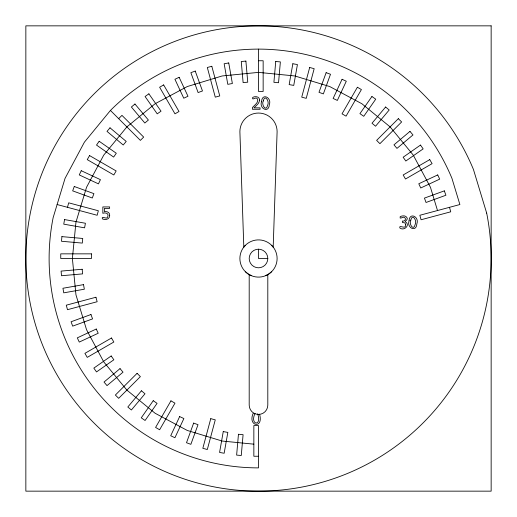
<?xml version="1.0" encoding="UTF-8"?>
<svg xmlns="http://www.w3.org/2000/svg" width="517" height="517" viewBox="0 0 517 517"><rect width="100%" height="100%" fill="white"/><g stroke="black" fill="none" stroke-linecap="round" stroke-linejoin="round"><path stroke-width="0.78" d="M67.488 207.317L68.69 202.826L98.346 210.768L97.144 215.266L57.116 204.538M253.188 413.29C247.365 426.551 263.832 429.155 259.586 414.246M449.512 207.317L450.721 211.815L421.064 219.757L419.856 215.266L459.884 204.538L451.948 178.371A209.385 209.385 0 0 0 110.444 110.444L84.4 142.175L65.052 178.371L53.141 217.651A209.385 209.385 0 0 0 258.5 467.885L258.5 425.549L253.847 425.549L253.847 456.252L258.5 456.252M245.342 245.342L243.817 247.191L239.888 131.661A18.612 18.612 0 0 1 258.5 113.049A18.612 18.612 0 0 1 277.112 131.661L273.183 247.191L271.658 245.342M255.043 413.438C249.414 424.916 262.19 427.191 257.699 413.839M118.671 118.671L121.96 115.375L143.668 137.089L140.378 140.378L110.444 110.444M271.658 271.658L268.84 273.978L265.622 275.697M258.5 60.748L263.153 60.748L263.153 91.451L258.5 91.451L258.5 49.115M267.806 258.5A9.306 9.306 0 0 1 253.847 266.559A9.306 9.306 0 0 1 253.847 250.441A9.306 9.306 0 0 1 267.806 258.5L258.5 258.5L258.5 249.194M253.847 444.161L222.187 441.046L187.277 430.454L155.1 413.251L126.891 390.109L103.749 361.9L86.546 329.723L75.954 294.813L72.38 258.5L75.954 222.187L86.546 187.277L103.749 155.1L126.891 126.891L155.1 103.749L187.277 86.546L222.187 75.954L258.5 72.38L294.813 75.954L329.723 86.546L361.9 103.749L390.109 126.891L413.251 155.1L430.454 187.277L437.511 210.535M251.378 275.697L248.16 273.978L245.342 271.658M267.806 274.527L267.806 405.115A9.306 9.306 0 0 1 258.5 414.421A9.306 9.306 0 0 1 249.194 405.115L249.194 274.527M261.563 101.539C258.888 108.512 268.859 113.598 269.344 104.641C272.007 97.681 262.048 92.582 261.563 101.539M409.083 220.74C406.407 227.719 416.372 232.805 416.864 223.842C419.526 216.882 409.567 211.783 409.083 220.74M263.282 100.925C261.111 104.615 266.081 112.402 267.619 105.3C269.816 101.565 264.794 93.751 263.282 100.925M410.802 220.126C408.63 223.816 413.6 231.603 415.138 224.501C417.335 220.765 412.314 212.952 410.802 220.126M405.683 224.682C406.123 230.278 398.536 223.997 399.854 227.965C403.893 231.357 410.55 225.186 405.683 221.98C403.68 221.612 408.947 219.635 406.853 217.515C405.515 215.24 402.252 215.679 400.197 216.617C399.26 220.449 403.111 215.725 404.805 217.67C406.601 219.227 404.372 221.703 402.381 221.082L402.381 222.459L404.947 222.898L405.683 224.682M109.694 215.356C109.934 219.221 105.197 220.552 102.334 218.846C101.28 214.878 107.122 220.559 107.846 216.5C109.106 213.288 105.158 212.261 102.838 213.301L102.838 206.929L109.623 206.929L109.623 208.383L104.44 208.383L104.44 211.673C106.877 211.091 109.992 212.487 109.694 215.356M61.904 236.631L61.497 241.265L82.319 243.087L82.726 238.453L61.904 236.631M238.453 434.274L236.631 455.096L241.265 455.503L243.087 434.681L238.453 434.274M275.735 61.497L273.913 82.319L278.547 82.726L280.369 61.904L275.735 61.497M259.553 100.052C259.418 103.51 256.135 105.565 253.989 107.846L260.064 107.846L260.064 109.268L252.438 109.268L252.438 107.536C254.461 105.158 259.334 102.192 257.253 98.585C255.65 96.408 251.721 101.28 252.697 97.396C255.12 95.942 259.689 96.485 259.553 100.052M64.56 219.576L63.753 224.158L84.601 227.835L85.408 223.254L64.56 219.576M223.254 431.592L219.576 452.44L224.158 453.247L227.835 432.399L223.254 431.592M292.842 63.753L289.165 84.601L293.746 85.408L297.424 64.56L292.842 63.753M210.768 418.654L202.826 448.31L207.317 449.512L215.266 419.856L210.768 418.654M309.683 67.488L301.734 97.144L306.232 98.346L314.174 68.69L309.683 67.488M74.267 186.495L72.671 190.863L92.31 198.011L93.907 193.642L74.267 186.495M193.642 423.093L186.495 442.733L190.863 444.329L198.011 424.69L193.642 423.093M326.137 72.671L318.989 92.31L323.358 93.907L330.505 74.267L326.137 72.671M81.24 170.707L79.275 174.927L98.463 183.871L100.427 179.657L81.24 170.707M179.657 416.573L170.707 435.76L174.927 437.725L183.871 418.537L179.657 416.573M342.073 79.275L333.129 98.463L337.342 100.427L346.293 81.24L342.073 79.275M89.57 155.591L87.244 159.624L113.83 174.972L116.157 170.946L89.57 155.591M170.946 400.843L155.591 427.43L159.624 429.756L174.972 403.17L170.946 400.843M357.376 87.244L342.028 113.83L346.054 116.157L361.409 89.57L357.376 87.244M99.18 141.264L96.511 145.077L113.63 157.065L116.299 153.252L99.18 141.264M153.252 400.701L141.264 417.82L145.077 420.489L157.065 403.37L153.252 400.701M371.923 96.511L359.935 113.63L363.748 116.299L375.736 99.18L371.923 96.511M110.005 127.822L107.013 131.389L123.227 144.993L126.219 141.432L110.005 127.822M141.432 390.781L127.822 406.995L131.389 409.987L144.993 393.773L141.432 390.781M385.611 107.013L372.007 123.227L375.568 126.219L389.178 110.005L385.611 107.013M137.089 373.332L115.375 395.04L118.671 398.329L140.378 376.622L137.089 373.332M398.329 118.671L376.622 140.378L379.911 143.668L401.625 121.96L398.329 118.671M134.95 104.02L131.389 107.013L144.825 123.02L148.385 120.034L134.95 104.02M120.034 368.615L104.02 382.05L107.013 385.611L123.02 372.175L120.034 368.615M409.987 131.389L393.98 144.825L396.966 148.385L412.98 134.95L409.987 131.389M148.883 93.842L145.077 96.511L157.213 113.85L161.026 111.181L148.883 93.842M111.181 355.974L93.842 368.117L96.511 371.923L113.85 359.787L111.181 355.974M420.489 145.077L403.15 157.213L405.819 161.026L423.158 148.883L420.489 145.077M163.656 84.917L159.624 87.244L174.972 113.83L179.005 111.504L163.656 84.917M111.504 337.995L84.917 353.344L87.244 357.376L113.83 342.028L111.504 337.995M429.756 159.624L403.17 174.972L405.496 179.005L432.083 163.656L429.756 159.624M179.141 77.311L174.927 79.275L183.761 98.217L187.975 96.252L179.141 77.311M96.252 329.025L77.311 337.859L79.275 342.073L98.217 333.239L96.252 329.025M437.725 174.927L418.783 183.761L420.748 187.975L439.689 179.141L437.725 174.927M195.239 71.081L190.863 72.671L198.101 92.562L202.477 90.973L195.239 71.081M90.973 314.523L71.081 321.761L72.671 326.137L92.562 318.899L90.973 314.523M444.329 190.863L424.438 198.101L426.027 202.477L445.919 195.239L444.329 190.863M211.815 66.279L207.317 67.488L215.266 97.144L219.757 95.936L211.815 66.279M95.936 297.243L66.279 305.185L67.488 309.683L97.144 301.734L95.936 297.243M228.74 62.945L224.158 63.753L227.79 84.336L232.372 83.528L228.74 62.945M83.528 284.628L62.945 288.26L63.753 292.842L84.336 289.21L83.528 284.628M245.898 61.096L241.265 61.497L243.113 82.584L247.746 82.184L245.898 61.096M82.184 269.254L61.096 271.102L61.497 275.735L82.584 273.887L82.184 269.254M491.15 25.85L25.85 25.85L25.85 491.15L491.15 491.15L491.15 25.85M91.451 253.847L60.748 253.847L60.748 258.5L91.451 258.5L91.451 253.847M486.678 213.114L473.443 169.466A232.65 232.65 0 0 0 83.586 105.106A232.65 232.65 0 0 0 198.289 483.221A232.65 232.65 0 0 0 486.678 213.114M249.194 274.617A18.612 18.612 0 0 0 277.112 258.5A18.612 18.612 0 0 0 249.194 242.383A18.612 18.612 0 0 0 249.194 274.617"/></g></svg>
